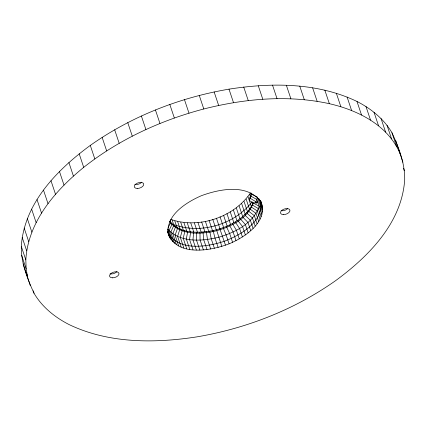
<?xml version="1.0" encoding="UTF-8"?>
<svg xmlns="http://www.w3.org/2000/svg" width="426" height="426" viewBox="0 0 426 426"><rect width="100%" height="100%" fill="white"/><g stroke="black" fill="none" stroke-linecap="round" stroke-linejoin="round"><path stroke-width="0.64" d="M21.3 246.393C24.085 203.223 57.265 169.649 90.296 145.41C131.421 116.362 179.447 97.591 228.991 89.146C271.575 82.548 317.391 82.442 356.993 101.473C371.062 108.662 383.89 118.955 391.952 132.726C398.731 147.401 404.924 163.179 404.7 179.602C401.91 222.777 368.735 256.351 335.704 280.59C294.579 309.638 246.547 328.409 197.004 336.854C154.425 343.452 108.609 343.558 69.001 324.527C54.933 317.338 42.105 307.045 34.043 293.274C27.264 278.599 21.082 262.821 21.3 246.393L25.821 259.919L26.14 268.763L27.621 277.305L30.262 285.495M25.821 259.919C28.009 221.621 55.343 190.513 83.714 167.343C118.923 139.504 160.522 120.404 203.793 108.976C244.62 98.656 287.907 94.625 329.362 103.694C358.074 110.238 388.384 125.393 400.259 154.031M167.615 231.941C175.288 257.192 210.428 250.989 229.087 243.832C245.078 237.175 270.009 220.759 260.195 200.279M251.553 193.116L250.999 196.216L249.316 200.449L253.513 203.207M249.316 200.449L251.132 193.164L251.457 194.128L257.464 197.217L262.405 211.994M257.464 197.217L255.627 203.064M257.235 202.606L257.602 201.466L256.958 203.165M169.681 221.11C179.676 233.975 198.617 233.379 213.106 230.541C229.268 226.994 245.711 218.282 253.262 202.978L257.927 202.43L256.138 202.984M168.02 227.75L170.565 222.936L170.24 221.967M170.634 219.342C198.585 229.193 233.799 217.398 250.445 192.941M252.112 201.759C234.279 225.098 198.937 235.014 171.705 223.794M167.45 228.821C180.129 242.911 201.951 241.356 218.756 237.223C235.109 232.463 253.236 223.416 259.221 206.296L253.262 202.978C247.346 219.475 229.364 227.676 213.431 231.51C198.83 234.369 179.506 234.96 169.724 221.648M260.563 201.386C247.016 183.537 219.55 189.027 201.434 195.688C186.087 202.339 163.52 216.333 169.01 236.196M167.722 232.33C178.611 251.633 206.647 246.979 224.198 241.334C240.541 234.987 263.454 222.17 260.877 201.514M25.741 271.964L27.195 274.956M398.576 149.308L402.9 162.221M391.952 132.726L396.478 146.251M403.56 168.302L404.38 170.762M387.053 125.398L391.585 138.924M381.068 118.566L385.599 132.092M374.033 112.278L378.565 125.803M365.993 106.569L370.519 120.095M356.993 101.473L361.52 114.999M347.094 97.027L351.62 110.552M336.354 93.251L340.88 106.772M324.836 90.168L329.362 103.694M312.615 87.804L317.146 101.329M299.771 86.169L304.297 99.695M286.373 85.28L290.899 98.805M272.512 85.131L277.038 98.656M258.268 85.727L262.794 99.253M243.731 87.069L248.257 100.595M228.991 89.146L233.517 102.671M260.771 201.12L262.171 205.375M260.238 200.63L262.544 207.51M258.896 198.596L262.618 209.725M261.905 214.315L256.958 199.533L250.999 196.216L250.68 195.246M256.489 202.851L256.164 201.881L250.286 198.33L249.966 197.36M261.111 216.669L258.428 208.644L252.549 205.092L252.229 204.123M260.041 219.044L257.352 211.003L251.58 207.212L251.255 206.243M249.636 194.368L250.461 196.833M252.314 202.366L252.922 204.176M258.688 221.419L255.989 213.357L250.355 209.326L250.03 208.357M214.14 91.947L218.666 105.472M248.023 196.737L251.494 207.111M257.075 223.788L254.359 215.689L248.885 211.418L248.566 210.455M246.143 199.08L249.604 209.411M255.195 226.131L252.469 217.984L247.186 213.479L246.862 212.515M244.023 201.381L247.666 212.26M253.076 228.437L250.328 220.231L245.259 215.497L244.934 214.534M241.67 203.633L245.285 214.443M250.722 230.684L247.953 222.415L243.113 217.457L242.793 216.493M239.098 205.817L242.889 217.159M248.15 232.868L245.355 224.523L240.775 219.347L240.45 218.384M199.267 95.451L203.793 108.976M236.318 207.915L240.088 219.177M245.371 234.971L242.554 226.547L238.251 221.158L237.926 220.194M233.357 209.922L237.096 221.094M242.41 236.978L239.561 228.464L235.232 221.909M230.232 211.823L233.933 222.899M239.279 238.88L236.398 230.269L232.383 223.522M226.951 213.607L230.62 224.582M236.004 240.663L233.086 231.946L229.396 225.024M223.549 215.263L227.18 226.126M232.601 242.319L229.646 233.491L226.297 226.403M184.463 99.636L188.99 113.162M220.034 216.781L223.629 227.527M229.087 243.832L226.094 234.891L223.096 227.654M216.44 218.149L219.992 228.773M225.492 245.2L219.816 228.762M216.483 229.731L221.829 246.414M212.776 219.358L216.291 229.859M213.106 230.541L215.013 238.145L218.128 247.458M209.075 220.407L212.75 231.382M169.82 104.476L174.346 118.002M209.72 231.201L211.248 238.89L214.411 248.337M205.359 221.28L208.788 231.52M206.333 231.701L207.494 239.455L210.7 249.034M201.647 221.983L205.028 232.09M202.973 232.032L203.766 239.843L207.015 249.556M197.962 222.5L201.301 232.474M199.656 232.202L199.98 233.171L200.087 240.046L203.378 249.892M194.325 222.835L197.621 232.681M196.407 232.207L196.732 233.171L196.482 240.062L199.815 250.041M155.431 109.951L159.958 123.476M190.768 222.984L193.814 232.095M193.244 232.042L193.569 233.006L192.973 239.897L196.354 250.003M187.302 222.947L190.305 231.925M190.188 231.712L190.513 232.681L189.581 239.545L193.005 249.78M187.259 231.222L187.578 232.186L186.327 239.013L189.794 249.37M183.952 222.723L186.913 231.574M184.469 230.567L184.788 231.536L183.233 238.299L186.737 248.779M180.741 222.319L183.457 230.439M181.838 229.758L182.158 230.727L180.315 237.415L183.856 248.007M177.685 221.728L180.161 229.124M179.383 228.799L179.708 229.768L177.589 236.361L181.172 247.064M141.384 116.016L145.91 129.541M177.12 227.697L177.445 228.661L175.081 235.147L178.696 245.951M174.804 220.956L177.243 228.235M175.065 226.451L175.384 227.415L172.796 233.773L176.449 244.678M172.12 220.013L174.117 225.977M173.222 225.077L173.547 226.041L170.757 232.255L174.436 243.251M171.614 223.581L171.939 224.545L168.973 230.599L172.679 241.68M170.23 220.641L171.199 223.549M167.652 229.428L171.183 239.971M167.615 230.908L167.982 232.01M167.642 231.211L169.958 238.139M127.768 122.635L132.289 136.16M114.658 129.77L119.184 143.296M102.139 137.38L106.665 150.905M90.296 145.41L94.817 158.935M79.188 153.818L83.714 167.343M68.9 162.546L73.421 176.071M59.48 171.545L64.001 185.07M50.992 180.757L55.518 194.288M43.495 190.129L48.016 203.655M37.025 199.602L41.546 213.128M31.625 209.113L36.146 222.638M27.328 218.602L31.854 232.133M24.165 228.022L28.686 241.547M22.152 237.303L26.673 250.829M21.619 255.238L26.14 268.763M33.223 290.814L34.043 293.274M23.1 263.779L27.621 277.305M395.733 140.505L398.374 148.695M116.969 271.57A4.91 2.737 -18.5 0 1 110.121 273.833M141.714 182.195A4.91 2.737 -18.5 0 1 134.866 184.458M287.715 208.596A4.91 2.737 -18.5 0 1 281.08 210.63M112.491 277.827A4.91 2.737 -18.5 0 0 118.96 273.359A4.91 2.737 -18.5 0 0 111.351 273.21A4.91 2.737 -18.5 0 0 112.491 277.827M137.236 188.452A4.91 2.737 -18.5 0 0 143.706 183.984A4.91 2.737 -18.5 0 0 136.102 183.835A4.91 2.737 -18.5 0 0 137.236 188.452M283.45 214.619A4.91 2.737 -18.5 0 0 289.914 210.156A4.91 2.737 -18.5 0 0 282.31 210.002A4.91 2.737 -18.5 0 0 283.45 214.619"/></g></svg>
